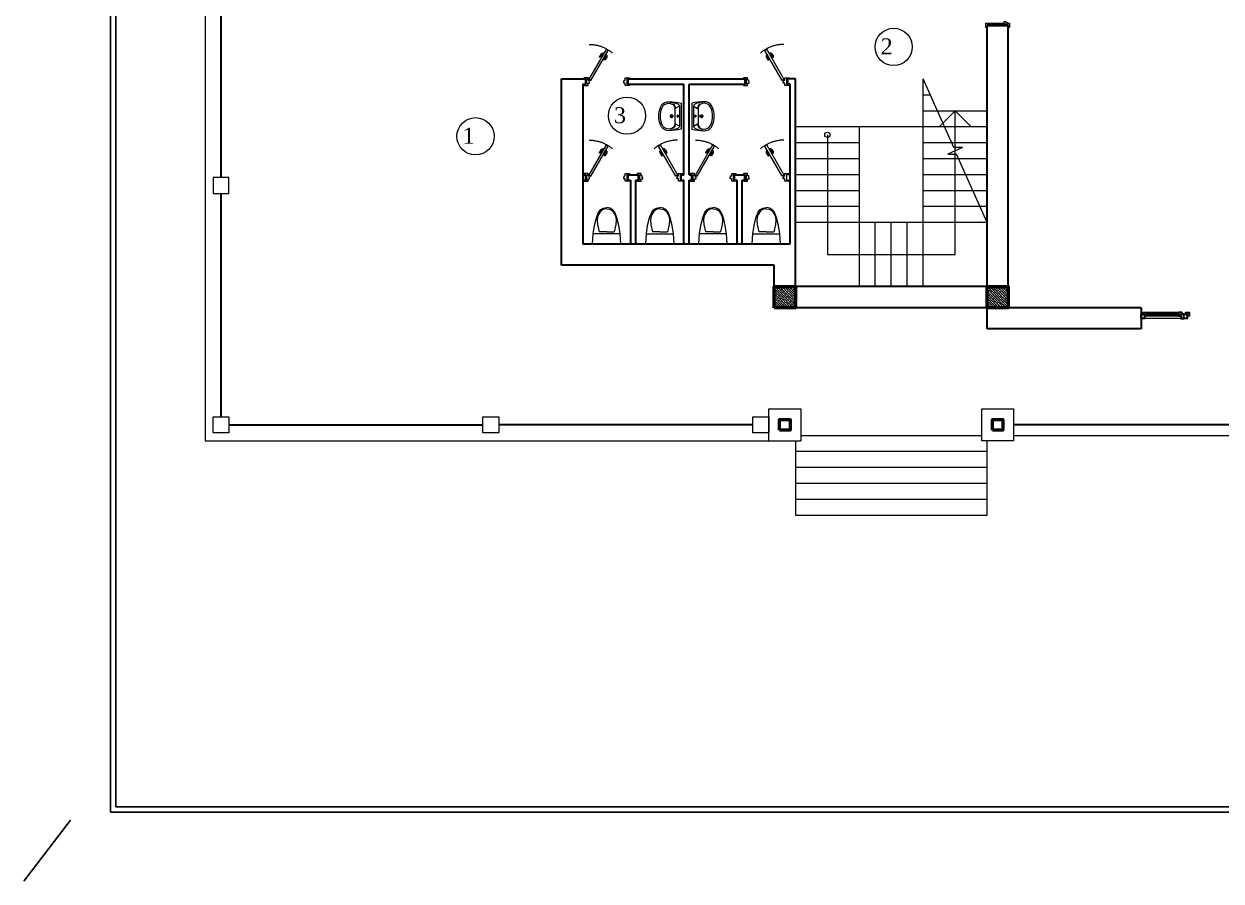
# Model space of a CAD drawing. Header units: millimetres. Extents: x -205382 to -191935, y -245869 to -242620.
# Drawn here: x -200866 to -198616, y -245869 to -244258 of the extents above; entities that cross this region are included whole.
import ezdxf

# ---------------------------------------------------------------- set-up
doc = ezdxf.new("R2010")
doc.units = ezdxf.units.MM
doc.header["$LTSCALE"] = 40
doc.linetypes.add('ACAD_ISO03W100', pattern=[30, 12, -18])
doc.linetypes.add('ACAD_ISO07W100', pattern=[3, 0, -3])
for name, color, linetype, lineweight in [('divar', 7, 'Continuous', 30), ('DIVAR 09', 7, 'Continuous', 9), ('DIVAR 30', 7, 'Continuous', 30), ('DVERI', 36, 'Continuous', 9), ('KALONA', 7, 'Continuous', 50), ('OKNA', 5, 'Continuous', 30), ('PENCERE', 5, 'Continuous', 30), ('SANTEXNIKA', 135, 'Continuous', 5)]:
    doc.layers.add(name, color=color, linetype=linetype, lineweight=lineweight)

# ---------------------------------------------------------------- blocks, each defined once
blk = doc.blocks.new('BOYUK UNITAZ')
at = {"layer": 'SANTEXNIKA'}
for p, q in [((267, 0), (-267, 0)), ((-267, 0), (-253, -187)), ((267, 0), (253, -187)), ((-253, -187), (253, -187)), ((-253, -187), (-230, -344)), ((253, -187), (230, -344)), ((-230, -344), (-194, -492)), ((-179, -446), (-172, -363)), ((-172, -500), (-179, -446)), ((-172, -363), (-141, -225)), ((0, -225), (-141, -225)), ((0, -225), (142, -225)), ((172, -363), (142, -225)), ((180, -446), (172, -363)), ((172, -500), (180, -446)), ((230, -344), (194, -492)), ((-194, -492), (-154, -596)), ((-154, -552), (-172, -500)), ((-110, -618), (-154, -552)), ((-154, -596), (-112, -645)), ((-112, -645), (-65, -672)), ((-52, -652), (-110, -618)), ((-65, -672), (0, -686)), ((0, -660), (-52, -652)), ((0, -660), (53, -652)), ((65, -672), (0, -686)), ((53, -652), (110, -618)), ((112, -645), (65, -672)), ((110, -618), (155, -552)), ((154, -596), (112, -645)), ((194, -492), (154, -596)), ((155, -552), (172, -500))]:
    blk.add_line(p, q, dxfattribs=at)
blk = doc.blocks.new('QAPI 80x10')
at = {"layer": 'DVERI', "color": 250}
for p, q in [((297, -473), (267, -421)), ((314, -463), (284, -411)), ((326, -444), (323, -446)), ((323, -446), (353, -498)), ((383, -423), (353, -371)), ((361, -424), (364, -422)), ((364, -422), (394, -474)), ((401, -413), (371, -361)), ((380, -436), (374, -439)), ((328, -466), (333, -463)), ((338, -484), (343, -481)), ((353, -498), (356, -496)), ((390, -454), (384, -457)), ((394, -474), (391, -476))]:
    blk.add_line(p, q, dxfattribs=at)
at = {"layer": 'DVERI'}
for points in [[(50, 20), (50, -20), (-30, -20), (-30, 0), (20, 0), (20, 100), (-30, 100), (-30, 120), (50, 120), (50, 80), (80, 80), (80, 50), (70, 50), (70, 20), (50, 20)], [(426, -537), (400, -552), (405, -560), (396, -565), (61, 15), (70, 20), (75, 11), (101, 26), (426, -537)], [(750, 20), (750, -20), (830, -20), (830, 0), (780, 0), (780, 100), (830, 100), (830, 120), (750, 120), (750, 80), (720, 80), (720, 50), (730, 50), (730, 20), (750, 20)]]:
    blk.add_lwpolyline(points, dxfattribs=at)
at = {"layer": 'DVERI', "color": 250}
blk.add_circle((70, 20), 5, dxfattribs=at)
at = {"layer": 'DVERI', "color": 250, "linetype": 'ACAD_ISO03W100'}
blk.add_arc((70, 20), 670, 270, 0, dxfattribs=at)
at = {"layer": 'DVERI', "color": 250}
for centre, radius, start, end in [((275, -416), 10, 30, 210), ((362, -366), 10, 30, 210), ((375, -428), 10, 300, 30), ((375, -428), 30, 300, 30), ((323, -458), 30, 210, 300), ((323, -458), 10, 210, 300)]:
    blk.add_arc(centre, radius, start, end, dxfattribs=at)
blk = doc.blocks.new('UM_8')
at = {"layer": 'SANTEXNIKA'}
for p, q in [((244, -50), (-244, -50)), ((-182, -95), (-146, -160)), ((175, -80), (-175, -80)), ((142, -170), (-132, -170)), ((27, -111), (-27, -111)), ((0, -138), (0, -84)), ((0, -195), (0, -265)), ((182, -95), (146, -160)), ((35, -230), (-35, -230))]:
    blk.add_line(p, q, dxfattribs=at)
for centre, radius in [((0, -230), 27), ((0, -111), 17), ((0, -230), 17)]:
    blk.add_circle(centre, radius, dxfattribs=at)
for centre, radius, start, end in [((894, -307), 1167, 167.3206, 178.6525), ((68, -256), 330, 154.5977, 180.3349), ((-244, -50), 0.5, 90, 167.3206), ((-104, -283), 138, 141.0504, 245.2718), ((-175, -140), 60, 90, 154.5977), ((-104, -283), 148, 141.0504, 147.7493), ((-139, -282), 123, 98.7111, 129.9424), ((-139, -282), 113, 86.1548, 129.9424), ((139, -282), 113, 50.0576, 93.8452), ((139, -282), 123, 50.0576, 81.2889), ((104, -283), 138, 294.7282, 38.9496), ((175, -140), 60, 25.4023, 90), ((104, -283), 148, 32.2507, 38.9496), ((-68, -256), 330, 359.6651, 25.4023), ((-894, -307), 1167, 1.3475, 12.6794), ((244, -50), 0.5, 12.6794, 90), ((-104, -284), 169, 178.312, 234.1043), ((-273, -279), 0.5, 358.312, 358.6525), ((-27, -121), 347, 239.6448, 267.5368), ((-27, -121), 317, 244.8898, 267.5368), ((0, 30), 470, 265.1692, 274.8308), ((27, -121), 317, 272.4632, 300.3552), ((27, -121), 347, 272.4632, 300.3552), ((104, -284), 169, 305.8957, 1.688), ((273, -279), 0.5, 181.3475, 181.688), ((0, 30), 500, 265.1692, 274.8308)]:
    blk.add_arc(centre, radius, start, end, dxfattribs=at)

msp = doc.modelspace()

# ---------------------------------------------------------------- hatches: boundary and pattern name
at = {"layer": 'KALONA', "lineweight": 5, "ltscale": 100}
h = msp.add_hatch(dxfattribs=at)
h.set_pattern_fill('ANSI36', color=129, angle=90, style=0)
h.set_pattern_definition([(135, (-199455.6862, -244791.0427), (-6.17393, 1.6838), [7.9375, -1.5875, 0, -1.5875])])
h.paths.add_polyline_path([(-199455.7, -244791), (-199455.7, -244751), (-199415.7, -244751), (-199415.7, -244791)])
h = msp.add_hatch(dxfattribs=at)
h.set_pattern_fill('ANSI36', color=129, angle=90, style=0)
h.set_pattern_definition([(135, (-199055.6862, -244791.0427), (-6.17393, 1.6838), [7.9375, -1.5875, 0, -1.5875])])
h.paths.add_polyline_path([(-199055.7, -244791), (-199055.7, -244751), (-199015.7, -244751), (-199015.7, -244791)])

# ---------------------------------------------------------------- linework, layer by layer
msp.add_line((-200866.1, -245868.9), (-200778.6, -245754.3))
for points in [[(-200703.6, -245739.3), (-196588.6, -245739.3), (-196588.6, -242799.3), (-200703.6, -242799.3)], [(-200693.6, -245729.3), (-196598.6, -245729.3), (-196598.6, -242809.3), (-200693.6, -242809.3)]]:
    msp.add_lwpolyline(points, close=True)
at = {"layer": 'divar', "lineweight": 0}
for centre in [(-199231.2, -244300.7), (-199732.5, -244430), (-200017.2, -244468.7)]:
    msp.add_circle(centre, 35, dxfattribs=at)
at = {"layer": 'DIVAR 09', "ltscale": 5}
for p, q in [((-200525.7, -244081), (-200525.7, -245041)), ((-199118.4, -244490), (-199175.7, -244361)), ((-199175.7, -244751), (-199175.7, -244361)), ((-199175.7, -244391), (-199162.4, -244391)), ((-199175.7, -244421), (-199055.7, -244421)), ((-199115.7, -244421), (-199145.7, -244451)), ((-199115.7, -244691), (-199115.7, -244421)), ((-199085.7, -244451), (-199115.7, -244421)), ((-199055.7, -244451), (-199415.7, -244451)), ((-199295.7, -244751), (-199295.7, -244451)), ((-199355.7, -244466), (-199355.7, -244691)), ((-199295.7, -244481), (-199415.7, -244481)), ((-199055.7, -244481), (-199175.7, -244481)), ((-199102, -244490), (-199129.4, -244502.1)), ((-199102, -244490), (-199118.4, -244490)), ((-199295.7, -244511), (-199415.7, -244511)), ((-199055.7, -244511), (-199175.7, -244511)), ((-199129.4, -244502.1), (-199113, -244502.1)), ((-199055.7, -244631), (-199113, -244502.1)), ((-199295.7, -244541), (-199415.7, -244541)), ((-199055.7, -244541), (-199175.7, -244541)), ((-199295.7, -244571), (-199415.7, -244571)), ((-199055.7, -244571), (-199175.7, -244571)), ((-199295.7, -244601), (-199415.7, -244601)), ((-199055.7, -244601), (-199175.7, -244601)), ((-199055.7, -244631), (-199415.7, -244631)), ((-199265.7, -244751), (-199265.7, -244631)), ((-199235.7, -244751), (-199235.7, -244631)), ((-199205.7, -244751), (-199205.7, -244631)), ((-199355.7, -244691), (-199115.7, -244691)), ((-199465.7, -245041), (-199465.7, -244981)), ((-199465.7, -244981), (-199405.7, -244981)), ((-199405.7, -244981), (-199405.7, -245041)), ((-200525.7, -245041), (-199405.7, -245041)), ((-199415.7, -245041), (-199415.7, -245181)), ((-199405.7, -245031), (-199065.7, -245031)), ((-199055.7, -245181), (-199055.7, -245041)), ((-199005.7, -245031), (-198525.7, -245031)), ((-199415.7, -245061), (-199055.7, -245061)), ((-199415.7, -245091), (-199055.7, -245091)), ((-199415.7, -245121), (-199055.7, -245121)), ((-199415.7, -245151), (-199055.7, -245151)), ((-199415.7, -245181), (-199055.7, -245181))]:
    msp.add_line(p, q, dxfattribs=at)
for points in [[(-200510.7, -244546), (-200510.7, -244576), (-200480.7, -244576), (-200480.7, -244546)], [(-200510.7, -245026), (-200510.7, -244996), (-200480.7, -244996), (-200480.7, -245026)], [(-200003.2, -245026), (-200003.2, -244996), (-199973.2, -244996), (-199973.2, -245026)], [(-199495.7, -245026), (-199495.7, -244996), (-199465.7, -244996), (-199465.7, -245026)], [(-199065.7, -245041), (-199065.7, -244981), (-199005.7, -244981), (-199005.7, -245041)]]:
    msp.add_lwpolyline(points, close=True, dxfattribs=at)
msp.add_circle((-199355.7, -244466), 5, dxfattribs=at)
at = {"layer": 'DIVAR 30', "ltscale": 5}
for p, q in [((-200495.7, -244546), (-200495.7, -244126)), ((-199055.7, -244751), (-199055.7, -244261)), ((-199015.7, -244261), (-199055.7, -244261)), ((-199015.7, -244751), (-199015.7, -244261)), ((-199855.7, -244711), (-199855.7, -244361)), ((-199415.7, -244751), (-199415.7, -244361)), ((-199415.7, -244751), (-199415.7, -244361)), ((-199815.7, -244371), (-199815.7, -244671)), ((-199425.7, -244671), (-199425.7, -244371)), ((-199510.7, -244551), (-199510.7, -244541)), ((-199515.7, -244671), (-199515.7, -244551)), ((-200495.7, -244996), (-200495.7, -244576)), ((-199815.7, -244671), (-199425.7, -244671)), ((-199455.7, -244711), (-199855.7, -244711)), ((-199455.7, -244751), (-199455.7, -244711)), ((-199055.7, -244751), (-199415.7, -244751)), ((-199055.7, -244791), (-199415.7, -244791)), ((-199055.7, -244831), (-199055.7, -244791)), ((-198765.7, -244791), (-199015.7, -244791)), ((-198765.7, -244791), (-198765.7, -244831)), ((-198765.7, -244831), (-199055.7, -244831)), ((-200480.7, -245011), (-200003.2, -245011)), ((-199495.7, -245011), (-199973.2, -245011)), ((-198525.7, -245011), (-199005.7, -245011))]:
    msp.add_line(p, q, dxfattribs=at)
at = {"layer": 'DIVAR 30'}
for p, q in [((-199855.7, -244361), (-199810.7, -244361)), ((-199810.7, -244361), (-199810.7, -244371)), ((-199730.7, -244361), (-199510.7, -244361)), ((-199730.7, -244361), (-199730.7, -244371)), ((-199510.7, -244361), (-199510.7, -244371)), ((-199415.7, -244361), (-199430.7, -244361)), ((-199430.7, -244361), (-199430.7, -244371)), ((-199815.7, -244371), (-199810.7, -244371)), ((-199730.7, -244371), (-199625.7, -244371)), ((-199625.7, -244541), (-199625.7, -244371)), ((-199615.7, -244371), (-199510.7, -244371)), ((-199615.7, -244541), (-199615.7, -244371)), ((-199425.7, -244371), (-199430.7, -244371)), ((-199815.7, -244541), (-199810.7, -244541)), ((-199810.7, -244541), (-199810.7, -244551)), ((-199730.7, -244541), (-199730.7, -244551)), ((-199730.7, -244541), (-199710.7, -244541)), ((-199710.7, -244551), (-199710.7, -244541)), ((-199630.7, -244541), (-199625.7, -244541)), ((-199630.7, -244551), (-199630.7, -244541)), ((-199615.7, -244541), (-199610.7, -244541)), ((-199610.7, -244551), (-199610.7, -244541)), ((-199530.7, -244541), (-199510.7, -244541)), ((-199530.7, -244551), (-199530.7, -244541)), ((-199815.7, -244551), (-199810.7, -244551)), ((-199730.7, -244551), (-199725.7, -244551)), ((-199725.7, -244551), (-199725.7, -244671)), ((-199715.7, -244551), (-199710.7, -244551)), ((-199715.7, -244671), (-199715.7, -244551)), ((-199630.7, -244551), (-199625.7, -244551)), ((-199625.7, -244671), (-199625.7, -244551)), ((-199615.7, -244551), (-199610.7, -244551)), ((-199615.7, -244671), (-199615.7, -244551)), ((-199530.7, -244551), (-199525.7, -244551)), ((-199525.7, -244671), (-199525.7, -244551)), ((-199515.7, -244551), (-199510.7, -244551))]:
    msp.add_line(p, q, dxfattribs=at)
at = {"layer": 'DVERI'}
msp.add_lwpolyline([(-199017.7, -244256), (-199013.7, -244256), (-199013.7, -244264), (-199015.7, -244264), (-199015.7, -244258), (-199055.7, -244258), (-199055.7, -244264), (-199057.7, -244264), (-199057.7, -244256), (-199023.7, -244256), (-199023.7, -244253), (-199020.7, -244253), (-199020.7, -244254), (-199017.7, -244254), (-199017.7, -244256)], dxfattribs=at)
at = {"layer": 'KALONA', "ltscale": 5}
for points in [[(-199455.7, -244791), (-199455.7, -244751), (-199415.7, -244751), (-199415.7, -244791)], [(-199055.7, -244791), (-199055.7, -244751), (-199015.7, -244751), (-199015.7, -244791)], [(-199445.7, -245021), (-199445.7, -245001), (-199425.7, -245001), (-199425.7, -245021)], [(-199045.7, -245021), (-199045.7, -245001), (-199025.7, -245001), (-199025.7, -245021)]]:
    msp.add_lwpolyline(points, close=True, dxfattribs=at)
at = {"layer": 'OKNA', "lineweight": 9}
for p, q in [((-198691.7, -244811), (-198759.7, -244811)), ((-198695.7, -244800), (-198755.7, -244800)), ((-198755.7, -244806), (-198695.7, -244806))]:
    msp.add_line(p, q, dxfattribs=at)
at = {"layer": 'OKNA'}
for p, q in [((-198695.7, -244802), (-198755.7, -244802)), ((-198755.7, -244804), (-198695.7, -244804))]:
    msp.add_line(p, q, dxfattribs=at)
at = {"layer": 'PENCERE'}
for points in [[(-198759.7, -244806), (-198759.7, -244804), (-198761.7, -244804), (-198761.7, -244800), (-198755.7, -244800), (-198755.7, -244806), (-198759.7, -244806), (-198759.7, -244811), (-198765.7, -244811), (-198765.7, -244803), (-198761.7, -244803)], [(-198691.7, -244806), (-198691.7, -244804), (-198689.7, -244804), (-198689.7, -244800), (-198695.7, -244800), (-198695.7, -244806), (-198691.7, -244806), (-198691.7, -244811), (-198685.7, -244811), (-198685.7, -244803), (-198689.7, -244803)], [(-198679.7, -244806), (-198679.7, -244804), (-198681.7, -244804), (-198681.7, -244800), (-198675.7, -244800), (-198675.7, -244806), (-198679.7, -244806), (-198679.7, -244811), (-198685.7, -244811), (-198685.7, -244803), (-198681.7, -244803)]]:
    msp.add_lwpolyline(points, dxfattribs=at)
at = {"layer": 'PENCERE', "linetype": 'ACAD_ISO07W100', "lineweight": 5}
msp.add_arc((-198611.7, -244811), 68, 180, 266.4719, dxfattribs=at)

# ---------------------------------------------------------------- block references
at = {"layer": 'DIVAR 30', "ltscale": 10, "yscale": 0.1, "zscale": 0.1}
for p, xscale, rotation in [((-199625.7, -244431), -0.1, 270), ((-199615.7, -244431), 0.1, 90)]:
    msp.add_blockref('UM_8', p, dxfattribs=dict(at, xscale=xscale, rotation=rotation))
at = {"layer": 'DVERI', "yscale": 0.1, "zscale": 0.1, "rotation": 180}
for p, xscale in [((-199810.7, -244361), -0.1), ((-199430.7, -244361), 0.1), ((-199810.7, -244541), -0.1), ((-199630.7, -244541), 0.1), ((-199610.7, -244541), -0.1), ((-199430.7, -244541), 0.1)]:
    msp.add_blockref('QAPI 80x10', p, dxfattribs=dict(at, xscale=xscale))
at = {"layer": 'SANTEXNIKA', "yscale": 0.1, "zscale": 0.1, "rotation": 180}
for p, xscale in [((-199770.7, -244671), 0.1), ((-199670.7, -244671), -0.1), ((-199570.7, -244671), 0.1), ((-199470.7, -244671), -0.1)]:
    msp.add_blockref('BOYUK UNITAZ', p, dxfattribs=dict(at, xscale=xscale))

# ---------------------------------------------------------------- texts
at = {"lineweight": 0, "char_height": 30, "width": 1.814, "attachment_point": 3}
for s, insert in [('{\\fTimes New Roman|b0|i0|c162|p18;2}', (-199233.1, -244284.7)), ('{\\fTimes New Roman|b0|i0|c162|p18;3}', (-199734.4, -244414.1)), ('{\\fTimes New Roman|b0|i0|c162|p18;1}', (-200019.1, -244452.7))]:
    msp.add_mtext(s, dxfattribs=dict(at, insert=insert))

doc.saveas('drawing.dxf')
